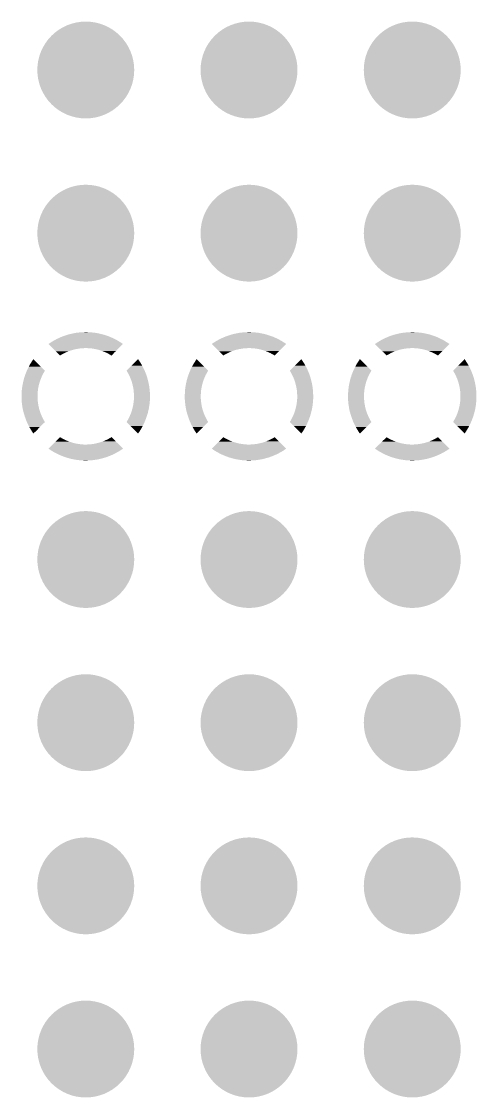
# Model space of a CAD drawing. Extents: x 295 to 953, y 10 to 290.
# Drawn here: x 513.06 to 520.14, y 183.88 to 200.63 of the extents above; entities that cross this region are included whole.
import ezdxf

# ---------------------------------------------------------------- set-up
doc = ezdxf.new("R2010")
doc.units = 0
doc.header["$LTSCALE"] = 5
doc.header["$MEASUREMENT"] = 0
doc.layers.get('0').update_dxf_attribs({"linetype": 'CONTINUOUS', "lineweight": 25})

msp = doc.modelspace()

# ---------------------------------------------------------------- linework, layer by layer
at = {"const_width": 0.754}
for points in [[(513.683, 199.873, 1), (514.437, 199.873, 1)], [(516.223, 199.873, 1), (516.977, 199.873, 1)], [(518.763, 199.873, 1), (519.517, 199.873, 1)], [(513.683, 197.333, 1), (514.437, 197.333, 1)], [(516.223, 197.333, 1), (516.977, 197.333, 1)], [(518.763, 197.333, 1), (519.517, 197.333, 1)], [(513.683, 192.253, 1), (514.437, 192.253, 1)], [(516.223, 192.253, 1), (516.977, 192.253, 1)], [(518.763, 192.253, 1), (519.517, 192.253, 1)], [(513.683, 189.713, 1), (514.437, 189.713, 1)], [(516.223, 189.713, 1), (516.977, 189.713, 1)], [(518.763, 189.713, 1), (519.517, 189.713, 1)], [(513.683, 187.173, 1), (514.437, 187.173, 1)], [(516.223, 187.173, 1), (516.977, 187.173, 1)], [(518.763, 187.173, 1), (519.517, 187.173, 1)], [(513.683, 184.633, 1), (514.437, 184.633, 1)], [(516.223, 184.633, 1), (516.977, 184.633, 1)], [(518.763, 184.633, 1), (519.517, 184.633, 1)]]:
    msp.add_lwpolyline(points, format="xyb", close=True, dxfattribs=at)
for points in [[(513.496, 195.619), (513.518, 195.633), (514.623, 195.619), (514.602, 195.633)], [(513.518, 195.633), (513.534, 195.643), (514.602, 195.633), (514.585, 195.643)], [(513.534, 195.643), (513.557, 195.657), (514.585, 195.643), (514.563, 195.657)], [(513.557, 195.657), (513.573, 195.666), (514.563, 195.657), (514.546, 195.666)], [(513.573, 195.666), (513.596, 195.679), (514.546, 195.666), (514.524, 195.679)], [(513.596, 195.679), (513.612, 195.687), (514.524, 195.679), (514.506, 195.687)], [(513.612, 195.687), (513.637, 195.699), (514.506, 195.687), (514.483, 195.699)], [(513.637, 195.699), (513.653, 195.706), (514.483, 195.699), (514.466, 195.706)], [(513.653, 195.706), (513.678, 195.717), (514.466, 195.706), (514.442, 195.717)], [(513.678, 195.717), (513.695, 195.724), (514.442, 195.717), (514.424, 195.724)], [(513.695, 195.724), (513.72, 195.733), (514.424, 195.724), (514.4, 195.733)], [(513.72, 195.733), (513.737, 195.739), (514.4, 195.733), (514.382, 195.739)], [(513.737, 195.739), (513.763, 195.747), (514.382, 195.739), (514.357, 195.747)], [(513.763, 195.747), (513.78, 195.753), (514.357, 195.747), (514.339, 195.753)], [(513.78, 195.753), (513.806, 195.76), (514.339, 195.753), (514.314, 195.76)], [(513.806, 195.76), (513.824, 195.764), (514.314, 195.76), (514.295, 195.764)], [(513.824, 195.764), (513.85, 195.77), (514.295, 195.764), (514.27, 195.77)], [(513.85, 195.77), (513.868, 195.774), (514.27, 195.77), (514.251, 195.774)], [(513.868, 195.774), (513.895, 195.779), (514.251, 195.774), (514.226, 195.779)], [(513.895, 195.779), (513.912, 195.782), (514.226, 195.779), (514.206, 195.782)], [(513.912, 195.782), (513.94, 195.785), (514.206, 195.782), (514.182, 195.785)], [(513.94, 195.785), (513.957, 195.787), (514.182, 195.785), (514.16, 195.787)], [(513.957, 195.787), (513.986, 195.79), (514.16, 195.787), (514.137, 195.79)], [(513.986, 195.79), (514.002, 195.791), (514.137, 195.79), (514.113, 195.791)], [(514.002, 195.791), (514.035, 195.792), (514.113, 195.791), (514.092, 195.792)], [(514.035, 195.792), (514.047, 195.793), (514.092, 195.792), (514.047, 195.793)], [(516.036, 195.619), (516.058, 195.633), (517.163, 195.619), (517.142, 195.633)], [(516.058, 195.633), (516.074, 195.643), (517.142, 195.633), (517.125, 195.643)], [(516.074, 195.643), (516.097, 195.657), (517.125, 195.643), (517.103, 195.657)], [(516.097, 195.657), (516.113, 195.666), (517.103, 195.657), (517.086, 195.666)], [(516.113, 195.666), (516.136, 195.679), (517.086, 195.666), (517.064, 195.679)], [(516.136, 195.679), (516.152, 195.687), (517.064, 195.679), (517.046, 195.687)], [(516.152, 195.687), (516.177, 195.699), (517.046, 195.687), (517.023, 195.699)], [(516.177, 195.699), (516.193, 195.706), (517.023, 195.699), (517.006, 195.706)], [(516.193, 195.706), (516.218, 195.717), (517.006, 195.706), (516.982, 195.717)], [(516.218, 195.717), (516.235, 195.724), (516.982, 195.717), (516.964, 195.724)], [(516.235, 195.724), (516.26, 195.733), (516.964, 195.724), (516.94, 195.733)], [(516.26, 195.733), (516.277, 195.739), (516.94, 195.733), (516.922, 195.739)], [(516.277, 195.739), (516.303, 195.747), (516.922, 195.739), (516.897, 195.747)], [(516.303, 195.747), (516.32, 195.753), (516.897, 195.747), (516.879, 195.753)], [(516.32, 195.753), (516.346, 195.76), (516.879, 195.753), (516.854, 195.76)], [(516.346, 195.76), (516.364, 195.764), (516.854, 195.76), (516.835, 195.764)], [(516.364, 195.764), (516.39, 195.77), (516.835, 195.764), (516.81, 195.77)], [(516.39, 195.77), (516.408, 195.774), (516.81, 195.77), (516.791, 195.774)], [(516.408, 195.774), (516.435, 195.779), (516.791, 195.774), (516.766, 195.779)], [(516.435, 195.779), (516.452, 195.782), (516.766, 195.779), (516.746, 195.782)], [(516.452, 195.782), (516.48, 195.785), (516.746, 195.782), (516.722, 195.785)], [(516.48, 195.785), (516.497, 195.787), (516.722, 195.785), (516.7, 195.787)], [(516.497, 195.787), (516.526, 195.79), (516.7, 195.787), (516.677, 195.79)], [(516.526, 195.79), (516.542, 195.791), (516.677, 195.79), (516.653, 195.791)], [(516.542, 195.791), (516.575, 195.792), (516.653, 195.791), (516.632, 195.792)], [(516.575, 195.792), (516.587, 195.793), (516.632, 195.792), (516.587, 195.793)], [(518.576, 195.619), (518.598, 195.633), (519.703, 195.619), (519.682, 195.633)], [(518.598, 195.633), (518.614, 195.643), (519.682, 195.633), (519.665, 195.643)], [(518.614, 195.643), (518.637, 195.657), (519.665, 195.643), (519.643, 195.657)], [(518.637, 195.657), (518.653, 195.666), (519.643, 195.657), (519.626, 195.666)], [(518.653, 195.666), (518.676, 195.679), (519.626, 195.666), (519.604, 195.679)], [(518.676, 195.679), (518.692, 195.687), (519.604, 195.679), (519.586, 195.687)], [(518.692, 195.687), (518.717, 195.699), (519.586, 195.687), (519.563, 195.699)], [(518.717, 195.699), (518.733, 195.706), (519.563, 195.699), (519.546, 195.706)], [(518.733, 195.706), (518.758, 195.717), (519.546, 195.706), (519.522, 195.717)], [(518.758, 195.717), (518.775, 195.724), (519.522, 195.717), (519.504, 195.724)], [(518.775, 195.724), (518.8, 195.733), (519.504, 195.724), (519.48, 195.733)], [(518.8, 195.733), (518.817, 195.739), (519.48, 195.733), (519.462, 195.739)], [(518.817, 195.739), (518.843, 195.747), (519.462, 195.739), (519.437, 195.747)], [(518.843, 195.747), (518.86, 195.753), (519.437, 195.747), (519.419, 195.753)], [(518.86, 195.753), (518.886, 195.76), (519.419, 195.753), (519.394, 195.76)], [(518.886, 195.76), (518.904, 195.764), (519.394, 195.76), (519.375, 195.764)], [(518.904, 195.764), (518.93, 195.77), (519.375, 195.764), (519.35, 195.77)], [(518.93, 195.77), (518.948, 195.774), (519.35, 195.77), (519.331, 195.774)], [(518.948, 195.774), (518.975, 195.779), (519.331, 195.774), (519.306, 195.779)], [(518.975, 195.779), (518.992, 195.782), (519.306, 195.779), (519.286, 195.782)], [(518.992, 195.782), (519.02, 195.785), (519.286, 195.782), (519.262, 195.785)], [(519.02, 195.785), (519.037, 195.787), (519.262, 195.785), (519.24, 195.787)], [(519.037, 195.787), (519.066, 195.79), (519.24, 195.787), (519.217, 195.79)], [(519.066, 195.79), (519.082, 195.791), (519.217, 195.79), (519.193, 195.791)], [(519.082, 195.791), (519.115, 195.792), (519.193, 195.791), (519.172, 195.792)], [(519.115, 195.792), (519.127, 195.793), (519.172, 195.792), (519.127, 195.793)], [(513.48, 195.608), (513.496, 195.619), (514.639, 195.608), (514.623, 195.619)], [(513.544, 195.544), (513.48, 195.608), (514.575, 195.544), (514.639, 195.608)], [(513.546, 195.542), (513.544, 195.544), (514.013, 195.542), (514.052, 195.544)], [(513.549, 195.539), (513.546, 195.542), (513.974, 195.539), (514.013, 195.542)], [(513.555, 195.533), (513.549, 195.539), (513.935, 195.533), (513.974, 195.539)], [(513.562, 195.526), (513.555, 195.533), (513.897, 195.526), (513.935, 195.533)], [(513.572, 195.517), (513.562, 195.526), (513.859, 195.517), (513.897, 195.526)], [(513.583, 195.505), (513.572, 195.517), (513.822, 195.505), (513.859, 195.517)], [(513.596, 195.492), (513.583, 195.505), (513.785, 195.492), (513.822, 195.505)], [(513.612, 195.477), (513.596, 195.492), (513.749, 195.477), (513.785, 195.492)], [(513.629, 195.459), (513.612, 195.477), (513.714, 195.459), (513.749, 195.477)], [(513.648, 195.441), (513.629, 195.459), (513.68, 195.441), (513.714, 195.459)], [(514.091, 195.543), (514.052, 195.544), (514.574, 195.543), (514.575, 195.544)], [(514.13, 195.541), (514.091, 195.543), (514.572, 195.541), (514.574, 195.543)], [(514.169, 195.536), (514.13, 195.541), (514.567, 195.536), (514.572, 195.541)], [(514.207, 195.529), (514.169, 195.536), (514.56, 195.529), (514.567, 195.536)], [(514.245, 195.521), (514.207, 195.529), (514.552, 195.521), (514.56, 195.529)], [(514.283, 195.51), (514.245, 195.521), (514.541, 195.51), (514.552, 195.521)], [(514.32, 195.497), (514.283, 195.51), (514.529, 195.497), (514.541, 195.51)], [(514.356, 195.483), (514.32, 195.497), (514.514, 195.483), (514.529, 195.497)], [(514.391, 195.467), (514.356, 195.483), (514.498, 195.467), (514.514, 195.483)], [(514.426, 195.448), (514.391, 195.467), (514.48, 195.448), (514.498, 195.467)], [(516.02, 195.608), (516.036, 195.619), (517.179, 195.608), (517.163, 195.619)], [(516.084, 195.544), (516.02, 195.608), (517.115, 195.544), (517.179, 195.608)], [(516.086, 195.542), (516.084, 195.544), (516.553, 195.542), (516.592, 195.544)], [(516.089, 195.539), (516.086, 195.542), (516.514, 195.539), (516.553, 195.542)], [(516.095, 195.533), (516.089, 195.539), (516.475, 195.533), (516.514, 195.539)], [(516.102, 195.526), (516.095, 195.533), (516.437, 195.526), (516.475, 195.533)], [(516.112, 195.517), (516.102, 195.526), (516.399, 195.517), (516.437, 195.526)], [(516.123, 195.505), (516.112, 195.517), (516.362, 195.505), (516.399, 195.517)], [(516.136, 195.492), (516.123, 195.505), (516.325, 195.492), (516.362, 195.505)], [(516.152, 195.477), (516.136, 195.492), (516.289, 195.477), (516.325, 195.492)], [(516.169, 195.459), (516.152, 195.477), (516.254, 195.459), (516.289, 195.477)], [(516.188, 195.441), (516.169, 195.459), (516.22, 195.441), (516.254, 195.459)], [(516.631, 195.543), (516.592, 195.544), (517.114, 195.543), (517.115, 195.544)], [(516.67, 195.541), (516.631, 195.543), (517.112, 195.541), (517.114, 195.543)], [(516.709, 195.536), (516.67, 195.541), (517.107, 195.536), (517.112, 195.541)], [(516.747, 195.529), (516.709, 195.536), (517.1, 195.529), (517.107, 195.536)], [(516.785, 195.521), (516.747, 195.529), (517.092, 195.521), (517.1, 195.529)], [(516.823, 195.51), (516.785, 195.521), (517.081, 195.51), (517.092, 195.521)], [(516.86, 195.497), (516.823, 195.51), (517.069, 195.497), (517.081, 195.51)], [(516.896, 195.483), (516.86, 195.497), (517.054, 195.483), (517.069, 195.497)], [(516.931, 195.467), (516.896, 195.483), (517.038, 195.467), (517.054, 195.483)], [(516.966, 195.448), (516.931, 195.467), (517.02, 195.448), (517.038, 195.467)], [(518.56, 195.608), (518.576, 195.619), (519.719, 195.608), (519.703, 195.619)], [(518.624, 195.544), (518.56, 195.608), (519.655, 195.544), (519.719, 195.608)], [(518.626, 195.542), (518.624, 195.544), (519.093, 195.542), (519.132, 195.544)], [(518.629, 195.539), (518.626, 195.542), (519.054, 195.539), (519.093, 195.542)], [(518.635, 195.533), (518.629, 195.539), (519.015, 195.533), (519.054, 195.539)], [(518.642, 195.526), (518.635, 195.533), (518.977, 195.526), (519.015, 195.533)], [(518.652, 195.517), (518.642, 195.526), (518.939, 195.517), (518.977, 195.526)], [(518.663, 195.505), (518.652, 195.517), (518.902, 195.505), (518.939, 195.517)], [(518.676, 195.492), (518.663, 195.505), (518.865, 195.492), (518.902, 195.505)], [(518.692, 195.477), (518.676, 195.492), (518.829, 195.477), (518.865, 195.492)], [(518.709, 195.459), (518.692, 195.477), (518.794, 195.459), (518.829, 195.477)], [(518.728, 195.441), (518.709, 195.459), (518.76, 195.441), (518.794, 195.459)], [(519.171, 195.543), (519.132, 195.544), (519.654, 195.543), (519.655, 195.544)], [(519.21, 195.541), (519.171, 195.543), (519.652, 195.541), (519.654, 195.543)], [(519.249, 195.536), (519.21, 195.541), (519.647, 195.536), (519.652, 195.541)], [(519.287, 195.529), (519.249, 195.536), (519.64, 195.529), (519.647, 195.536)], [(519.325, 195.521), (519.287, 195.529), (519.632, 195.521), (519.64, 195.529)], [(519.363, 195.51), (519.325, 195.521), (519.621, 195.51), (519.632, 195.521)], [(519.4, 195.497), (519.363, 195.51), (519.609, 195.497), (519.621, 195.51)], [(519.436, 195.483), (519.4, 195.497), (519.594, 195.483), (519.609, 195.497)], [(519.471, 195.467), (519.436, 195.483), (519.578, 195.467), (519.594, 195.483)], [(519.506, 195.448), (519.471, 195.467), (519.56, 195.448), (519.578, 195.467)], [(513.174, 195.257), (513.196, 195.297), (513.36, 195.257), (513.321, 195.297)], [(513.196, 195.297), (513.22, 195.335), (513.321, 195.297), (513.282, 195.335)], [(513.22, 195.335), (513.245, 195.373), (513.282, 195.335), (513.245, 195.373)], [(513.66, 195.428), (513.648, 195.441), (513.66, 195.428), (513.68, 195.441)], [(514.46, 195.428), (514.426, 195.448), (514.46, 195.428), (514.48, 195.448)], [(514.771, 195.269), (514.81, 195.308), (514.939, 195.269), (514.916, 195.308)], [(514.81, 195.308), (514.848, 195.346), (514.916, 195.308), (514.892, 195.346)], [(514.848, 195.346), (514.874, 195.373), (514.892, 195.346), (514.874, 195.373)], [(515.714, 195.257), (515.736, 195.297), (515.9, 195.257), (515.861, 195.297)], [(515.736, 195.297), (515.76, 195.335), (515.861, 195.297), (515.822, 195.335)], [(515.76, 195.335), (515.785, 195.373), (515.822, 195.335), (515.785, 195.373)], [(516.2, 195.428), (516.188, 195.441), (516.2, 195.428), (516.22, 195.441)], [(517, 195.428), (516.966, 195.448), (517, 195.428), (517.02, 195.448)], [(517.311, 195.269), (517.35, 195.308), (517.479, 195.269), (517.456, 195.308)], [(517.35, 195.308), (517.388, 195.346), (517.456, 195.308), (517.432, 195.346)], [(517.388, 195.346), (517.414, 195.373), (517.432, 195.346), (517.414, 195.373)], [(518.254, 195.257), (518.276, 195.297), (518.44, 195.257), (518.401, 195.297)], [(518.276, 195.297), (518.3, 195.335), (518.401, 195.297), (518.362, 195.335)], [(518.3, 195.335), (518.325, 195.373), (518.362, 195.335), (518.325, 195.373)], [(518.74, 195.428), (518.728, 195.441), (518.74, 195.428), (518.76, 195.441)], [(519.54, 195.428), (519.506, 195.448), (519.54, 195.428), (519.56, 195.448)], [(519.851, 195.269), (519.89, 195.308), (520.019, 195.269), (519.996, 195.308)], [(519.89, 195.308), (519.928, 195.346), (519.996, 195.308), (519.972, 195.346)], [(519.928, 195.346), (519.954, 195.373), (519.972, 195.346), (519.954, 195.373)], [(513.106, 195.091), (513.117, 195.125), (513.371, 195.091), (513.386, 195.125)], [(513.117, 195.125), (513.12, 195.134), (513.386, 195.125), (513.391, 195.134)], [(513.12, 195.134), (513.13, 195.16), (513.391, 195.134), (513.405, 195.16)], [(513.13, 195.16), (513.136, 195.176), (513.405, 195.16), (513.414, 195.176)], [(513.136, 195.176), (513.144, 195.193), (513.414, 195.176), (513.425, 195.193)], [(513.144, 195.193), (513.154, 195.217), (513.425, 195.193), (513.401, 195.217)], [(513.154, 195.217), (513.174, 195.257), (513.401, 195.217), (513.36, 195.257)], [(514.695, 195.193), (514.731, 195.229), (514.976, 195.193), (514.959, 195.229)], [(514.698, 195.188), (514.695, 195.193), (514.978, 195.188), (514.976, 195.193)], [(514.711, 195.166), (514.698, 195.188), (514.987, 195.166), (514.978, 195.188)], [(514.722, 195.146), (514.711, 195.166), (514.995, 195.146), (514.987, 195.166)], [(514.729, 195.132), (514.722, 195.146), (515, 195.132), (514.995, 195.146)], [(514.743, 195.104), (514.729, 195.132), (515.01, 195.104), (515, 195.132)], [(514.731, 195.229), (514.771, 195.269), (514.959, 195.229), (514.939, 195.269)], [(515.646, 195.091), (515.657, 195.125), (515.911, 195.091), (515.926, 195.125)], [(515.657, 195.125), (515.66, 195.134), (515.926, 195.125), (515.931, 195.134)], [(515.66, 195.134), (515.67, 195.16), (515.931, 195.134), (515.945, 195.16)], [(515.67, 195.16), (515.676, 195.176), (515.945, 195.16), (515.954, 195.176)], [(515.676, 195.176), (515.684, 195.193), (515.954, 195.176), (515.965, 195.193)], [(515.684, 195.193), (515.694, 195.217), (515.965, 195.193), (515.941, 195.217)], [(515.694, 195.217), (515.714, 195.257), (515.941, 195.217), (515.9, 195.257)], [(517.235, 195.193), (517.271, 195.229), (517.516, 195.193), (517.499, 195.229)], [(517.238, 195.188), (517.235, 195.193), (517.518, 195.188), (517.516, 195.193)], [(517.251, 195.166), (517.238, 195.188), (517.527, 195.166), (517.518, 195.188)], [(517.262, 195.146), (517.251, 195.166), (517.535, 195.146), (517.527, 195.166)], [(517.269, 195.132), (517.262, 195.146), (517.54, 195.132), (517.535, 195.146)], [(517.283, 195.104), (517.269, 195.132), (517.55, 195.104), (517.54, 195.132)], [(517.271, 195.229), (517.311, 195.269), (517.499, 195.229), (517.479, 195.269)], [(518.186, 195.091), (518.197, 195.125), (518.451, 195.091), (518.466, 195.125)], [(518.197, 195.125), (518.2, 195.134), (518.466, 195.125), (518.471, 195.134)], [(518.2, 195.134), (518.21, 195.16), (518.471, 195.134), (518.485, 195.16)], [(518.21, 195.16), (518.216, 195.176), (518.485, 195.16), (518.494, 195.176)], [(518.216, 195.176), (518.224, 195.193), (518.494, 195.176), (518.505, 195.193)], [(518.224, 195.193), (518.234, 195.217), (518.505, 195.193), (518.481, 195.217)], [(518.234, 195.217), (518.254, 195.257), (518.481, 195.217), (518.44, 195.257)], [(519.775, 195.193), (519.811, 195.229), (520.056, 195.193), (520.039, 195.229)], [(519.778, 195.188), (519.775, 195.193), (520.058, 195.188), (520.056, 195.193)], [(519.791, 195.166), (519.778, 195.188), (520.067, 195.166), (520.058, 195.188)], [(519.802, 195.146), (519.791, 195.166), (520.075, 195.146), (520.067, 195.166)], [(519.809, 195.132), (519.802, 195.146), (520.08, 195.132), (520.075, 195.146)], [(519.823, 195.104), (519.809, 195.132), (520.09, 195.104), (520.08, 195.132)], [(519.811, 195.229), (519.851, 195.269), (520.039, 195.229), (520.019, 195.269)], [(513.071, 194.941), (513.074, 194.96), (513.324, 194.941), (513.328, 194.96)], [(513.074, 194.96), (513.078, 194.979), (513.328, 194.96), (513.332, 194.979)], [(513.078, 194.979), (513.083, 195.004), (513.332, 194.979), (513.34, 195.004)], [(513.083, 195.004), (513.086, 195.016), (513.34, 195.004), (513.343, 195.016)], [(513.086, 195.016), (513.093, 195.048), (513.343, 195.016), (513.354, 195.048)], [(513.093, 195.048), (513.095, 195.053), (513.354, 195.048), (513.356, 195.053)], [(513.095, 195.053), (513.105, 195.09), (513.356, 195.053), (513.37, 195.09)], [(513.105, 195.09), (513.106, 195.091), (513.37, 195.09), (513.371, 195.091)], [(514.746, 195.097), (514.743, 195.104), (515.012, 195.097), (515.01, 195.104)], [(514.761, 195.061), (514.746, 195.097), (515.023, 195.061), (515.012, 195.097)], [(514.761, 195.06), (514.761, 195.061), (515.023, 195.06), (515.023, 195.061)], [(514.774, 195.024), (514.761, 195.06), (515.032, 195.024), (515.023, 195.06)], [(514.776, 195.017), (514.774, 195.024), (515.034, 195.017), (515.032, 195.024)], [(514.785, 194.986), (514.776, 195.017), (515.04, 194.986), (515.034, 195.017)], [(514.788, 194.973), (514.785, 194.986), (515.043, 194.973), (515.04, 194.986)], [(514.794, 194.948), (514.788, 194.973), (515.047, 194.948), (515.043, 194.973)], [(515.611, 194.941), (515.614, 194.96), (515.864, 194.941), (515.868, 194.96)], [(515.614, 194.96), (515.618, 194.979), (515.868, 194.96), (515.872, 194.979)], [(515.618, 194.979), (515.623, 195.004), (515.872, 194.979), (515.88, 195.004)], [(515.623, 195.004), (515.626, 195.016), (515.88, 195.004), (515.883, 195.016)], [(515.626, 195.016), (515.633, 195.048), (515.883, 195.016), (515.894, 195.048)], [(515.633, 195.048), (515.635, 195.053), (515.894, 195.048), (515.896, 195.053)], [(515.635, 195.053), (515.645, 195.09), (515.896, 195.053), (515.91, 195.09)], [(515.645, 195.09), (515.646, 195.091), (515.91, 195.09), (515.911, 195.091)], [(517.286, 195.097), (517.283, 195.104), (517.552, 195.097), (517.55, 195.104)], [(517.301, 195.061), (517.286, 195.097), (517.563, 195.061), (517.552, 195.097)], [(517.301, 195.06), (517.301, 195.061), (517.563, 195.06), (517.563, 195.061)], [(517.314, 195.024), (517.301, 195.06), (517.572, 195.024), (517.563, 195.06)], [(517.316, 195.017), (517.314, 195.024), (517.574, 195.017), (517.572, 195.024)], [(517.325, 194.986), (517.316, 195.017), (517.58, 194.986), (517.574, 195.017)], [(517.328, 194.973), (517.325, 194.986), (517.583, 194.973), (517.58, 194.986)], [(517.334, 194.948), (517.328, 194.973), (517.587, 194.948), (517.583, 194.973)], [(518.151, 194.941), (518.154, 194.96), (518.404, 194.941), (518.408, 194.96)], [(518.154, 194.96), (518.158, 194.979), (518.408, 194.96), (518.412, 194.979)], [(518.158, 194.979), (518.163, 195.004), (518.412, 194.979), (518.42, 195.004)], [(518.163, 195.004), (518.166, 195.016), (518.42, 195.004), (518.423, 195.016)], [(518.166, 195.016), (518.173, 195.048), (518.423, 195.016), (518.434, 195.048)], [(518.173, 195.048), (518.175, 195.053), (518.434, 195.048), (518.436, 195.053)], [(518.175, 195.053), (518.185, 195.09), (518.436, 195.053), (518.45, 195.09)], [(518.185, 195.09), (518.186, 195.091), (518.45, 195.09), (518.451, 195.091)], [(519.826, 195.097), (519.823, 195.104), (520.092, 195.097), (520.09, 195.104)], [(519.841, 195.061), (519.826, 195.097), (520.103, 195.061), (520.092, 195.097)], [(519.841, 195.06), (519.841, 195.061), (520.103, 195.06), (520.103, 195.061)], [(519.854, 195.024), (519.841, 195.06), (520.112, 195.024), (520.103, 195.06)], [(519.856, 195.017), (519.854, 195.024), (520.114, 195.017), (520.112, 195.024)], [(519.865, 194.986), (519.856, 195.017), (520.12, 194.986), (520.114, 195.017)], [(519.868, 194.973), (519.865, 194.986), (520.123, 194.973), (520.12, 194.986)], [(519.874, 194.948), (519.868, 194.973), (520.127, 194.948), (520.123, 194.973)], [(513.06, 194.793), (513.061, 194.824), (513.309, 194.793), (513.31, 194.824)], [(513.061, 194.754), (513.06, 194.793), (513.31, 194.754), (513.309, 194.793)], [(513.061, 194.825), (513.063, 194.863), (513.31, 194.825), (513.312, 194.863)], [(513.061, 194.824), (513.061, 194.825), (513.31, 194.824), (513.31, 194.825)], [(513.063, 194.87), (513.066, 194.902), (513.313, 194.87), (513.317, 194.902)], [(513.063, 194.863), (513.063, 194.87), (513.312, 194.863), (513.313, 194.87)], [(513.066, 194.902), (513.068, 194.915), (513.317, 194.902), (513.319, 194.915)], [(513.068, 194.915), (513.071, 194.941), (513.319, 194.915), (513.324, 194.941)], [(514.798, 194.928), (514.794, 194.948), (515.05, 194.928), (515.047, 194.948)], [(514.801, 194.91), (514.798, 194.928), (515.052, 194.91), (515.05, 194.928)], [(514.805, 194.883), (514.801, 194.91), (515.055, 194.883), (515.052, 194.91)], [(514.806, 194.871), (514.805, 194.883), (515.056, 194.871), (515.055, 194.883)], [(514.809, 194.838), (514.806, 194.871), (515.058, 194.838), (515.056, 194.871)], [(514.809, 194.832), (514.809, 194.838), (515.058, 194.832), (515.058, 194.838)], [(514.81, 194.793), (514.809, 194.832), (515.059, 194.793), (515.058, 194.832)], [(514.81, 194.762), (514.81, 194.793), (515.059, 194.762), (515.059, 194.793)], [(515.6, 194.793), (515.601, 194.824), (515.849, 194.793), (515.85, 194.824)], [(515.601, 194.754), (515.6, 194.793), (515.85, 194.754), (515.849, 194.793)], [(515.601, 194.825), (515.603, 194.863), (515.85, 194.825), (515.852, 194.863)], [(515.601, 194.824), (515.601, 194.825), (515.85, 194.824), (515.85, 194.825)], [(515.603, 194.87), (515.606, 194.902), (515.853, 194.87), (515.857, 194.902)], [(515.603, 194.863), (515.603, 194.87), (515.852, 194.863), (515.853, 194.87)], [(515.606, 194.902), (515.608, 194.915), (515.857, 194.902), (515.859, 194.915)], [(515.608, 194.915), (515.611, 194.941), (515.859, 194.915), (515.864, 194.941)], [(517.338, 194.928), (517.334, 194.948), (517.59, 194.928), (517.587, 194.948)], [(517.341, 194.91), (517.338, 194.928), (517.592, 194.91), (517.59, 194.928)], [(517.345, 194.883), (517.341, 194.91), (517.595, 194.883), (517.592, 194.91)], [(517.346, 194.871), (517.345, 194.883), (517.596, 194.871), (517.595, 194.883)], [(517.349, 194.838), (517.346, 194.871), (517.598, 194.838), (517.596, 194.871)], [(517.349, 194.832), (517.349, 194.838), (517.598, 194.832), (517.598, 194.838)], [(517.35, 194.793), (517.349, 194.832), (517.599, 194.793), (517.598, 194.832)], [(517.35, 194.762), (517.35, 194.793), (517.599, 194.762), (517.599, 194.793)], [(518.14, 194.793), (518.141, 194.824), (518.389, 194.793), (518.39, 194.824)], [(518.141, 194.754), (518.14, 194.793), (518.39, 194.754), (518.389, 194.793)], [(518.141, 194.825), (518.143, 194.863), (518.39, 194.825), (518.392, 194.863)], [(518.141, 194.824), (518.141, 194.825), (518.39, 194.824), (518.39, 194.825)], [(518.143, 194.87), (518.146, 194.902), (518.393, 194.87), (518.397, 194.902)], [(518.143, 194.863), (518.143, 194.87), (518.392, 194.863), (518.393, 194.87)], [(518.146, 194.902), (518.148, 194.915), (518.397, 194.902), (518.399, 194.915)], [(518.148, 194.915), (518.151, 194.941), (518.399, 194.915), (518.404, 194.941)], [(519.878, 194.928), (519.874, 194.948), (520.13, 194.928), (520.127, 194.948)], [(519.881, 194.91), (519.878, 194.928), (520.132, 194.91), (520.13, 194.928)], [(519.885, 194.883), (519.881, 194.91), (520.135, 194.883), (520.132, 194.91)], [(519.886, 194.871), (519.885, 194.883), (520.136, 194.871), (520.135, 194.883)], [(519.889, 194.838), (519.886, 194.871), (520.138, 194.838), (520.136, 194.871)], [(519.889, 194.832), (519.889, 194.838), (520.138, 194.832), (520.138, 194.838)], [(519.89, 194.793), (519.889, 194.832), (520.139, 194.793), (520.138, 194.832)], [(519.89, 194.762), (519.89, 194.793), (520.139, 194.762), (520.139, 194.793)], [(513.061, 194.748), (513.061, 194.754), (513.311, 194.748), (513.31, 194.754)], [(513.063, 194.715), (513.061, 194.748), (513.313, 194.715), (513.311, 194.748)], [(513.064, 194.703), (513.063, 194.715), (513.315, 194.703), (513.313, 194.715)], [(513.067, 194.677), (513.064, 194.703), (513.318, 194.677), (513.315, 194.703)], [(513.069, 194.659), (513.067, 194.677), (513.322, 194.659), (513.318, 194.677)], [(513.073, 194.638), (513.069, 194.659), (513.325, 194.638), (513.322, 194.659)], [(513.076, 194.614), (513.073, 194.638), (513.331, 194.614), (513.325, 194.638)], [(514.787, 194.608), (514.791, 194.627), (515.042, 194.608), (515.045, 194.627)], [(514.791, 194.627), (514.796, 194.646), (515.045, 194.627), (515.048, 194.646)], [(514.796, 194.646), (514.8, 194.671), (515.048, 194.646), (515.052, 194.671)], [(514.8, 194.671), (514.802, 194.684), (515.052, 194.671), (515.053, 194.684)], [(514.802, 194.684), (514.806, 194.716), (515.053, 194.684), (515.056, 194.716)], [(514.806, 194.716), (514.807, 194.723), (515.056, 194.716), (515.057, 194.723)], [(514.807, 194.723), (514.81, 194.761), (515.057, 194.723), (515.059, 194.761)], [(514.81, 194.761), (514.81, 194.762), (515.059, 194.761), (515.059, 194.762)], [(515.601, 194.748), (515.601, 194.754), (515.851, 194.748), (515.85, 194.754)], [(515.603, 194.715), (515.601, 194.748), (515.853, 194.715), (515.851, 194.748)], [(515.604, 194.703), (515.603, 194.715), (515.855, 194.703), (515.853, 194.715)], [(515.607, 194.677), (515.604, 194.703), (515.858, 194.677), (515.855, 194.703)], [(515.609, 194.659), (515.607, 194.677), (515.862, 194.659), (515.858, 194.677)], [(515.613, 194.638), (515.609, 194.659), (515.865, 194.638), (515.862, 194.659)], [(515.616, 194.614), (515.613, 194.638), (515.871, 194.614), (515.865, 194.638)], [(517.327, 194.608), (517.331, 194.627), (517.582, 194.608), (517.585, 194.627)], [(517.331, 194.627), (517.336, 194.646), (517.585, 194.627), (517.588, 194.646)], [(517.336, 194.646), (517.34, 194.671), (517.588, 194.646), (517.592, 194.671)], [(517.34, 194.671), (517.342, 194.684), (517.592, 194.671), (517.593, 194.684)], [(517.342, 194.684), (517.346, 194.716), (517.593, 194.684), (517.596, 194.716)], [(517.346, 194.716), (517.347, 194.723), (517.596, 194.716), (517.597, 194.723)], [(517.347, 194.723), (517.35, 194.761), (517.597, 194.723), (517.599, 194.761)], [(517.35, 194.761), (517.35, 194.762), (517.599, 194.761), (517.599, 194.762)], [(518.141, 194.748), (518.141, 194.754), (518.391, 194.748), (518.39, 194.754)], [(518.143, 194.715), (518.141, 194.748), (518.393, 194.715), (518.391, 194.748)], [(518.144, 194.703), (518.143, 194.715), (518.395, 194.703), (518.393, 194.715)], [(518.147, 194.677), (518.144, 194.703), (518.398, 194.677), (518.395, 194.703)], [(518.149, 194.659), (518.147, 194.677), (518.402, 194.659), (518.398, 194.677)], [(518.153, 194.638), (518.149, 194.659), (518.405, 194.638), (518.402, 194.659)], [(518.156, 194.614), (518.153, 194.638), (518.411, 194.614), (518.405, 194.638)], [(519.867, 194.608), (519.871, 194.627), (520.122, 194.608), (520.125, 194.627)], [(519.871, 194.627), (519.876, 194.646), (520.125, 194.627), (520.128, 194.646)], [(519.876, 194.646), (519.88, 194.671), (520.128, 194.646), (520.132, 194.671)], [(519.88, 194.671), (519.882, 194.684), (520.132, 194.671), (520.133, 194.684)], [(519.882, 194.684), (519.886, 194.716), (520.133, 194.684), (520.136, 194.716)], [(519.886, 194.716), (519.887, 194.723), (520.136, 194.716), (520.137, 194.723)], [(519.887, 194.723), (519.89, 194.761), (520.137, 194.723), (520.139, 194.761)], [(519.89, 194.761), (519.89, 194.762), (520.139, 194.761), (520.139, 194.762)], [(513.079, 194.6), (513.076, 194.614), (513.334, 194.6), (513.331, 194.614)], [(513.085, 194.57), (513.079, 194.6), (513.343, 194.57), (513.334, 194.6)], [(513.087, 194.563), (513.085, 194.57), (513.345, 194.563), (513.343, 194.57)], [(513.097, 194.526), (513.087, 194.563), (513.358, 194.526), (513.345, 194.563)], [(513.108, 194.49), (513.097, 194.526), (513.373, 194.49), (513.358, 194.526)], [(513.11, 194.483), (513.108, 194.49), (513.376, 194.483), (513.373, 194.49)], [(513.12, 194.455), (513.11, 194.483), (513.39, 194.455), (513.376, 194.483)], [(513.125, 194.441), (513.12, 194.455), (513.397, 194.441), (513.39, 194.455)], [(514.728, 194.453), (514.733, 194.462), (514.999, 194.453), (515.002, 194.462)], [(514.733, 194.462), (514.749, 194.496), (515.002, 194.462), (515.014, 194.496)], [(514.749, 194.497), (514.764, 194.533), (515.014, 194.497), (515.025, 194.533)], [(514.749, 194.496), (514.749, 194.497), (515.014, 194.496), (515.014, 194.497)], [(514.764, 194.533), (514.766, 194.539), (515.025, 194.533), (515.026, 194.539)], [(514.766, 194.539), (514.776, 194.57), (515.026, 194.539), (515.034, 194.57)], [(514.776, 194.57), (514.78, 194.583), (515.034, 194.57), (515.037, 194.583)], [(514.78, 194.583), (514.787, 194.608), (515.037, 194.583), (515.042, 194.608)], [(515.619, 194.6), (515.616, 194.614), (515.874, 194.6), (515.871, 194.614)], [(515.625, 194.57), (515.619, 194.6), (515.883, 194.57), (515.874, 194.6)], [(515.627, 194.563), (515.625, 194.57), (515.885, 194.563), (515.883, 194.57)], [(515.637, 194.526), (515.627, 194.563), (515.898, 194.526), (515.885, 194.563)], [(515.648, 194.49), (515.637, 194.526), (515.913, 194.49), (515.898, 194.526)], [(515.65, 194.483), (515.648, 194.49), (515.916, 194.483), (515.913, 194.49)], [(515.66, 194.455), (515.65, 194.483), (515.93, 194.455), (515.916, 194.483)], [(515.665, 194.441), (515.66, 194.455), (515.937, 194.441), (515.93, 194.455)], [(517.268, 194.453), (517.273, 194.462), (517.539, 194.453), (517.542, 194.462)], [(517.273, 194.462), (517.289, 194.496), (517.542, 194.462), (517.554, 194.496)], [(517.289, 194.497), (517.304, 194.533), (517.554, 194.497), (517.565, 194.533)], [(517.289, 194.496), (517.289, 194.497), (517.554, 194.496), (517.554, 194.497)], [(517.304, 194.533), (517.306, 194.539), (517.565, 194.533), (517.566, 194.539)], [(517.306, 194.539), (517.316, 194.57), (517.566, 194.539), (517.574, 194.57)], [(517.316, 194.57), (517.32, 194.583), (517.574, 194.57), (517.577, 194.583)], [(517.32, 194.583), (517.327, 194.608), (517.577, 194.583), (517.582, 194.608)], [(518.159, 194.6), (518.156, 194.614), (518.414, 194.6), (518.411, 194.614)], [(518.165, 194.57), (518.159, 194.6), (518.423, 194.57), (518.414, 194.6)], [(518.167, 194.563), (518.165, 194.57), (518.425, 194.563), (518.423, 194.57)], [(518.177, 194.526), (518.167, 194.563), (518.438, 194.526), (518.425, 194.563)], [(518.188, 194.49), (518.177, 194.526), (518.453, 194.49), (518.438, 194.526)], [(518.19, 194.483), (518.188, 194.49), (518.456, 194.483), (518.453, 194.49)], [(518.2, 194.455), (518.19, 194.483), (518.47, 194.455), (518.456, 194.483)], [(518.205, 194.441), (518.2, 194.455), (518.477, 194.441), (518.47, 194.455)], [(519.808, 194.453), (519.813, 194.462), (520.079, 194.453), (520.082, 194.462)], [(519.813, 194.462), (519.829, 194.496), (520.082, 194.462), (520.094, 194.496)], [(519.829, 194.497), (519.844, 194.533), (520.094, 194.497), (520.105, 194.533)], [(519.829, 194.496), (519.829, 194.497), (520.094, 194.496), (520.094, 194.497)], [(519.844, 194.533), (519.846, 194.539), (520.105, 194.533), (520.106, 194.539)], [(519.846, 194.539), (519.856, 194.57), (520.106, 194.539), (520.114, 194.57)], [(519.856, 194.57), (519.86, 194.583), (520.114, 194.57), (520.117, 194.583)], [(519.86, 194.583), (519.867, 194.608), (520.117, 194.583), (520.122, 194.608)], [(513.133, 194.42), (513.125, 194.441), (513.408, 194.42), (513.397, 194.441)], [(513.141, 194.399), (513.133, 194.42), (513.421, 194.399), (513.408, 194.42)], [(513.144, 194.393), (513.141, 194.399), (513.425, 194.393), (513.421, 194.399)], [(513.16, 194.358), (513.144, 194.393), (513.389, 194.358), (513.425, 194.393)], [(513.181, 194.318), (513.16, 194.358), (513.349, 194.318), (513.389, 194.358)], [(513.203, 194.278), (513.181, 194.318), (513.31, 194.278), (513.349, 194.318)], [(514.695, 194.393), (514.705, 194.411), (514.975, 194.393), (514.983, 194.411)], [(514.719, 194.37), (514.695, 194.393), (514.965, 194.37), (514.975, 194.393)], [(514.705, 194.411), (514.715, 194.427), (514.983, 194.411), (514.989, 194.427)], [(514.715, 194.427), (514.728, 194.453), (514.989, 194.427), (514.999, 194.453)], [(514.759, 194.329), (514.719, 194.37), (514.945, 194.329), (514.965, 194.37)], [(514.799, 194.29), (514.759, 194.329), (514.923, 194.29), (514.945, 194.329)], [(514.837, 194.251), (514.799, 194.29), (514.9, 194.251), (514.923, 194.29)], [(515.673, 194.42), (515.665, 194.441), (515.948, 194.42), (515.937, 194.441)], [(515.681, 194.399), (515.673, 194.42), (515.961, 194.399), (515.948, 194.42)], [(515.684, 194.393), (515.681, 194.399), (515.965, 194.393), (515.961, 194.399)], [(515.7, 194.358), (515.684, 194.393), (515.929, 194.358), (515.965, 194.393)], [(515.721, 194.318), (515.7, 194.358), (515.889, 194.318), (515.929, 194.358)], [(515.743, 194.278), (515.721, 194.318), (515.85, 194.278), (515.889, 194.318)], [(517.235, 194.393), (517.245, 194.411), (517.515, 194.393), (517.523, 194.411)], [(517.259, 194.37), (517.235, 194.393), (517.505, 194.37), (517.515, 194.393)], [(517.245, 194.411), (517.255, 194.427), (517.523, 194.411), (517.529, 194.427)], [(517.255, 194.427), (517.268, 194.453), (517.529, 194.427), (517.539, 194.453)], [(517.299, 194.329), (517.259, 194.37), (517.485, 194.329), (517.505, 194.37)], [(517.339, 194.29), (517.299, 194.329), (517.463, 194.29), (517.485, 194.329)], [(517.377, 194.251), (517.339, 194.29), (517.44, 194.251), (517.463, 194.29)], [(518.213, 194.42), (518.205, 194.441), (518.488, 194.42), (518.477, 194.441)], [(518.221, 194.399), (518.213, 194.42), (518.501, 194.399), (518.488, 194.42)], [(518.224, 194.393), (518.221, 194.399), (518.505, 194.393), (518.501, 194.399)], [(518.24, 194.358), (518.224, 194.393), (518.469, 194.358), (518.505, 194.393)], [(518.261, 194.318), (518.24, 194.358), (518.429, 194.318), (518.469, 194.358)], [(518.283, 194.278), (518.261, 194.318), (518.39, 194.278), (518.429, 194.318)], [(519.775, 194.393), (519.785, 194.411), (520.055, 194.393), (520.063, 194.411)], [(519.799, 194.37), (519.775, 194.393), (520.045, 194.37), (520.055, 194.393)], [(519.785, 194.411), (519.795, 194.427), (520.063, 194.411), (520.069, 194.427)], [(519.795, 194.427), (519.808, 194.453), (520.069, 194.427), (520.079, 194.453)], [(519.839, 194.329), (519.799, 194.37), (520.025, 194.329), (520.045, 194.37)], [(519.879, 194.29), (519.839, 194.329), (520.003, 194.29), (520.025, 194.329)], [(519.917, 194.251), (519.879, 194.29), (519.98, 194.251), (520.003, 194.29)], [(513.227, 194.24), (513.203, 194.278), (513.272, 194.24), (513.31, 194.278)], [(513.245, 194.214), (513.227, 194.24), (513.245, 194.214), (513.272, 194.24)], [(513.605, 194.104), (513.622, 194.12), (513.763, 194.104), (513.728, 194.12)], [(513.622, 194.12), (513.64, 194.138), (513.728, 194.12), (513.693, 194.138)], [(513.64, 194.138), (513.66, 194.158), (513.693, 194.138), (513.66, 194.158)], [(514.37, 194.11), (514.405, 194.127), (514.508, 194.11), (514.491, 194.127)], [(514.405, 194.127), (514.44, 194.146), (514.491, 194.127), (514.472, 194.146)], [(514.44, 194.146), (514.46, 194.158), (514.472, 194.146), (514.46, 194.158)], [(514.874, 194.214), (514.837, 194.251), (514.874, 194.214), (514.9, 194.251)], [(515.767, 194.24), (515.743, 194.278), (515.812, 194.24), (515.85, 194.278)], [(515.785, 194.214), (515.767, 194.24), (515.785, 194.214), (515.812, 194.24)], [(516.145, 194.104), (516.162, 194.12), (516.303, 194.104), (516.268, 194.12)], [(516.162, 194.12), (516.18, 194.138), (516.268, 194.12), (516.233, 194.138)], [(516.18, 194.138), (516.2, 194.158), (516.233, 194.138), (516.2, 194.158)], [(516.91, 194.11), (516.945, 194.127), (517.048, 194.11), (517.031, 194.127)], [(516.945, 194.127), (516.98, 194.146), (517.031, 194.127), (517.012, 194.146)], [(516.98, 194.146), (517, 194.158), (517.012, 194.146), (517, 194.158)], [(517.414, 194.214), (517.377, 194.251), (517.414, 194.214), (517.44, 194.251)], [(518.307, 194.24), (518.283, 194.278), (518.352, 194.24), (518.39, 194.278)], [(518.325, 194.214), (518.307, 194.24), (518.325, 194.214), (518.352, 194.24)], [(518.685, 194.104), (518.702, 194.12), (518.843, 194.104), (518.808, 194.12)], [(518.702, 194.12), (518.72, 194.138), (518.808, 194.12), (518.773, 194.138)], [(518.72, 194.138), (518.74, 194.158), (518.773, 194.138), (518.74, 194.158)], [(519.45, 194.11), (519.485, 194.127), (519.588, 194.11), (519.571, 194.127)], [(519.485, 194.127), (519.52, 194.146), (519.571, 194.127), (519.552, 194.146)], [(519.52, 194.146), (519.54, 194.158), (519.552, 194.146), (519.54, 194.158)], [(519.954, 194.214), (519.917, 194.251), (519.954, 194.214), (519.98, 194.251)], [(513.48, 193.979), (513.544, 194.043), (514.639, 193.979), (514.575, 194.043)], [(513.496, 193.968), (513.48, 193.979), (514.623, 193.968), (514.639, 193.979)], [(513.518, 193.953), (513.496, 193.968), (514.601, 193.953), (514.623, 193.968)], [(513.534, 193.943), (513.518, 193.953), (514.586, 193.943), (514.601, 193.953)], [(513.544, 194.043), (513.545, 194.043), (514.068, 194.043), (514.029, 194.043)], [(513.545, 194.043), (513.548, 194.046), (514.029, 194.043), (513.99, 194.046)], [(513.548, 194.046), (513.552, 194.051), (513.99, 194.046), (513.951, 194.051)], [(513.552, 194.051), (513.559, 194.057), (513.951, 194.051), (513.912, 194.057)], [(513.559, 194.057), (513.568, 194.066), (513.912, 194.057), (513.874, 194.066)], [(513.568, 194.066), (513.578, 194.077), (513.874, 194.066), (513.837, 194.077)], [(513.578, 194.077), (513.591, 194.089), (513.837, 194.077), (513.8, 194.089)], [(513.591, 194.089), (513.605, 194.104), (513.8, 194.089), (513.763, 194.104)], [(514.068, 194.043), (514.107, 194.044), (514.575, 194.043), (514.574, 194.044)], [(514.107, 194.044), (514.145, 194.048), (514.574, 194.044), (514.57, 194.048)], [(514.145, 194.048), (514.184, 194.053), (514.57, 194.048), (514.565, 194.053)], [(514.184, 194.053), (514.222, 194.061), (514.565, 194.053), (514.557, 194.061)], [(514.222, 194.061), (514.26, 194.07), (514.557, 194.061), (514.548, 194.07)], [(514.26, 194.07), (514.298, 194.081), (514.548, 194.07), (514.536, 194.081)], [(514.298, 194.081), (514.334, 194.095), (514.536, 194.081), (514.523, 194.095)], [(514.334, 194.095), (514.37, 194.11), (514.523, 194.095), (514.508, 194.11)], [(516.02, 193.979), (516.084, 194.043), (517.179, 193.979), (517.115, 194.043)], [(516.036, 193.968), (516.02, 193.979), (517.163, 193.968), (517.179, 193.979)], [(516.058, 193.953), (516.036, 193.968), (517.141, 193.953), (517.163, 193.968)], [(516.074, 193.943), (516.058, 193.953), (517.126, 193.943), (517.141, 193.953)], [(516.084, 194.043), (516.085, 194.043), (516.608, 194.043), (516.569, 194.043)], [(516.085, 194.043), (516.088, 194.046), (516.569, 194.043), (516.53, 194.046)], [(516.088, 194.046), (516.092, 194.051), (516.53, 194.046), (516.491, 194.051)], [(516.092, 194.051), (516.099, 194.057), (516.491, 194.051), (516.452, 194.057)], [(516.099, 194.057), (516.108, 194.066), (516.452, 194.057), (516.414, 194.066)], [(516.108, 194.066), (516.118, 194.077), (516.414, 194.066), (516.377, 194.077)], [(516.118, 194.077), (516.131, 194.089), (516.377, 194.077), (516.34, 194.089)], [(516.131, 194.089), (516.145, 194.104), (516.34, 194.089), (516.303, 194.104)], [(516.608, 194.043), (516.647, 194.044), (517.115, 194.043), (517.114, 194.044)], [(516.647, 194.044), (516.685, 194.048), (517.114, 194.044), (517.11, 194.048)], [(516.685, 194.048), (516.724, 194.053), (517.11, 194.048), (517.105, 194.053)], [(516.724, 194.053), (516.762, 194.061), (517.105, 194.053), (517.097, 194.061)], [(516.762, 194.061), (516.8, 194.07), (517.097, 194.061), (517.088, 194.07)], [(516.8, 194.07), (516.838, 194.081), (517.088, 194.07), (517.076, 194.081)], [(516.838, 194.081), (516.874, 194.095), (517.076, 194.081), (517.063, 194.095)], [(516.874, 194.095), (516.91, 194.11), (517.063, 194.095), (517.048, 194.11)], [(518.56, 193.979), (518.624, 194.043), (519.719, 193.979), (519.655, 194.043)], [(518.576, 193.968), (518.56, 193.979), (519.703, 193.968), (519.719, 193.979)], [(518.598, 193.953), (518.576, 193.968), (519.681, 193.953), (519.703, 193.968)], [(518.614, 193.943), (518.598, 193.953), (519.666, 193.943), (519.681, 193.953)], [(518.624, 194.043), (518.625, 194.043), (519.148, 194.043), (519.109, 194.043)], [(518.625, 194.043), (518.628, 194.046), (519.109, 194.043), (519.07, 194.046)], [(518.628, 194.046), (518.632, 194.051), (519.07, 194.046), (519.031, 194.051)], [(518.632, 194.051), (518.639, 194.057), (519.031, 194.051), (518.992, 194.057)], [(518.639, 194.057), (518.648, 194.066), (518.992, 194.057), (518.954, 194.066)], [(518.648, 194.066), (518.658, 194.077), (518.954, 194.066), (518.917, 194.077)], [(518.658, 194.077), (518.671, 194.089), (518.917, 194.077), (518.88, 194.089)], [(518.671, 194.089), (518.685, 194.104), (518.88, 194.089), (518.843, 194.104)], [(519.148, 194.043), (519.187, 194.044), (519.655, 194.043), (519.654, 194.044)], [(519.187, 194.044), (519.225, 194.048), (519.654, 194.044), (519.65, 194.048)], [(519.225, 194.048), (519.264, 194.053), (519.65, 194.048), (519.645, 194.053)], [(519.264, 194.053), (519.302, 194.061), (519.645, 194.053), (519.637, 194.061)], [(519.302, 194.061), (519.34, 194.07), (519.637, 194.061), (519.628, 194.07)], [(519.34, 194.07), (519.378, 194.081), (519.628, 194.07), (519.616, 194.081)], [(519.378, 194.081), (519.414, 194.095), (519.616, 194.081), (519.603, 194.095)], [(519.414, 194.095), (519.45, 194.11), (519.603, 194.095), (519.588, 194.11)], [(513.556, 193.93), (513.534, 193.943), (514.563, 193.93), (514.586, 193.943)], [(513.573, 193.921), (513.556, 193.93), (514.547, 193.921), (514.563, 193.93)], [(513.596, 193.908), (513.573, 193.921), (514.523, 193.908), (514.547, 193.921)], [(513.613, 193.899), (513.596, 193.908), (514.507, 193.899), (514.523, 193.908)], [(513.636, 193.888), (513.613, 193.899), (514.483, 193.888), (514.507, 193.899)], [(513.654, 193.88), (513.636, 193.888), (514.466, 193.88), (514.483, 193.888)], [(513.677, 193.87), (513.654, 193.88), (514.442, 193.87), (514.466, 193.88)], [(513.695, 193.863), (513.677, 193.87), (514.425, 193.863), (514.442, 193.87)], [(513.719, 193.854), (513.695, 193.863), (514.399, 193.854), (514.425, 193.863)], [(513.738, 193.847), (513.719, 193.854), (514.382, 193.847), (514.399, 193.854)], [(513.762, 193.839), (513.738, 193.847), (514.357, 193.839), (514.382, 193.847)], [(513.781, 193.834), (513.762, 193.839), (514.339, 193.834), (514.357, 193.839)], [(513.805, 193.827), (513.781, 193.834), (514.313, 193.827), (514.339, 193.834)], [(513.825, 193.822), (513.805, 193.827), (514.296, 193.822), (514.313, 193.827)], [(513.849, 193.816), (513.825, 193.822), (514.269, 193.816), (514.296, 193.822)], [(513.869, 193.812), (513.849, 193.816), (514.252, 193.812), (514.269, 193.816)], [(513.893, 193.808), (513.869, 193.812), (514.225, 193.808), (514.252, 193.812)], [(513.914, 193.805), (513.893, 193.808), (514.207, 193.805), (514.225, 193.808)], [(513.938, 193.801), (513.914, 193.805), (514.18, 193.801), (514.207, 193.805)], [(513.959, 193.799), (513.938, 193.801), (514.163, 193.799), (514.18, 193.801)], [(513.983, 193.797), (513.959, 193.799), (514.134, 193.797), (514.163, 193.799)], [(514.006, 193.796), (513.983, 193.797), (514.118, 193.796), (514.134, 193.797)], [(514.028, 193.794), (514.006, 193.796), (514.085, 193.794), (514.118, 193.796)], [(514.073, 193.794), (514.028, 193.794), (514.073, 193.794), (514.085, 193.794)], [(516.096, 193.93), (516.074, 193.943), (517.103, 193.93), (517.126, 193.943)], [(516.113, 193.921), (516.096, 193.93), (517.087, 193.921), (517.103, 193.93)], [(516.136, 193.908), (516.113, 193.921), (517.063, 193.908), (517.087, 193.921)], [(516.153, 193.899), (516.136, 193.908), (517.047, 193.899), (517.063, 193.908)], [(516.176, 193.888), (516.153, 193.899), (517.023, 193.888), (517.047, 193.899)], [(516.194, 193.88), (516.176, 193.888), (517.006, 193.88), (517.023, 193.888)], [(516.217, 193.87), (516.194, 193.88), (516.982, 193.87), (517.006, 193.88)], [(516.235, 193.863), (516.217, 193.87), (516.965, 193.863), (516.982, 193.87)], [(516.259, 193.854), (516.235, 193.863), (516.939, 193.854), (516.965, 193.863)], [(516.278, 193.847), (516.259, 193.854), (516.922, 193.847), (516.939, 193.854)], [(516.302, 193.839), (516.278, 193.847), (516.897, 193.839), (516.922, 193.847)], [(516.321, 193.834), (516.302, 193.839), (516.879, 193.834), (516.897, 193.839)], [(516.345, 193.827), (516.321, 193.834), (516.853, 193.827), (516.879, 193.834)], [(516.365, 193.822), (516.345, 193.827), (516.836, 193.822), (516.853, 193.827)], [(516.389, 193.816), (516.365, 193.822), (516.809, 193.816), (516.836, 193.822)], [(516.409, 193.812), (516.389, 193.816), (516.792, 193.812), (516.809, 193.816)], [(516.433, 193.808), (516.409, 193.812), (516.765, 193.808), (516.792, 193.812)], [(516.454, 193.805), (516.433, 193.808), (516.747, 193.805), (516.765, 193.808)], [(516.478, 193.801), (516.454, 193.805), (516.72, 193.801), (516.747, 193.805)], [(516.499, 193.799), (516.478, 193.801), (516.703, 193.799), (516.72, 193.801)], [(516.523, 193.797), (516.499, 193.799), (516.674, 193.797), (516.703, 193.799)], [(516.546, 193.796), (516.523, 193.797), (516.658, 193.796), (516.674, 193.797)], [(516.568, 193.794), (516.546, 193.796), (516.625, 193.794), (516.658, 193.796)], [(516.613, 193.794), (516.568, 193.794), (516.613, 193.794), (516.625, 193.794)], [(518.636, 193.93), (518.614, 193.943), (519.643, 193.93), (519.666, 193.943)], [(518.653, 193.921), (518.636, 193.93), (519.627, 193.921), (519.643, 193.93)], [(518.676, 193.908), (518.653, 193.921), (519.603, 193.908), (519.627, 193.921)], [(518.693, 193.899), (518.676, 193.908), (519.587, 193.899), (519.603, 193.908)], [(518.716, 193.888), (518.693, 193.899), (519.563, 193.888), (519.587, 193.899)], [(518.734, 193.88), (518.716, 193.888), (519.546, 193.88), (519.563, 193.888)], [(518.757, 193.87), (518.734, 193.88), (519.522, 193.87), (519.546, 193.88)], [(518.775, 193.863), (518.757, 193.87), (519.505, 193.863), (519.522, 193.87)], [(518.799, 193.854), (518.775, 193.863), (519.479, 193.854), (519.505, 193.863)], [(518.818, 193.847), (518.799, 193.854), (519.462, 193.847), (519.479, 193.854)], [(518.842, 193.839), (518.818, 193.847), (519.437, 193.839), (519.462, 193.847)], [(518.861, 193.834), (518.842, 193.839), (519.419, 193.834), (519.437, 193.839)], [(518.885, 193.827), (518.861, 193.834), (519.393, 193.827), (519.419, 193.834)], [(518.905, 193.822), (518.885, 193.827), (519.376, 193.822), (519.393, 193.827)], [(518.929, 193.816), (518.905, 193.822), (519.349, 193.816), (519.376, 193.822)], [(518.949, 193.812), (518.929, 193.816), (519.332, 193.812), (519.349, 193.816)], [(518.973, 193.808), (518.949, 193.812), (519.305, 193.808), (519.332, 193.812)], [(518.994, 193.805), (518.973, 193.808), (519.287, 193.805), (519.305, 193.808)], [(519.018, 193.801), (518.994, 193.805), (519.26, 193.801), (519.287, 193.805)], [(519.039, 193.799), (519.018, 193.801), (519.243, 193.799), (519.26, 193.801)], [(519.063, 193.797), (519.039, 193.799), (519.214, 193.797), (519.243, 193.799)], [(519.086, 193.796), (519.063, 193.797), (519.198, 193.796), (519.214, 193.797)], [(519.108, 193.794), (519.086, 193.796), (519.165, 193.794), (519.198, 193.796)], [(519.153, 193.794), (519.108, 193.794), (519.153, 193.794), (519.165, 193.794)]]:
    msp.add_solid(points)

doc.saveas('drawing.dxf')
